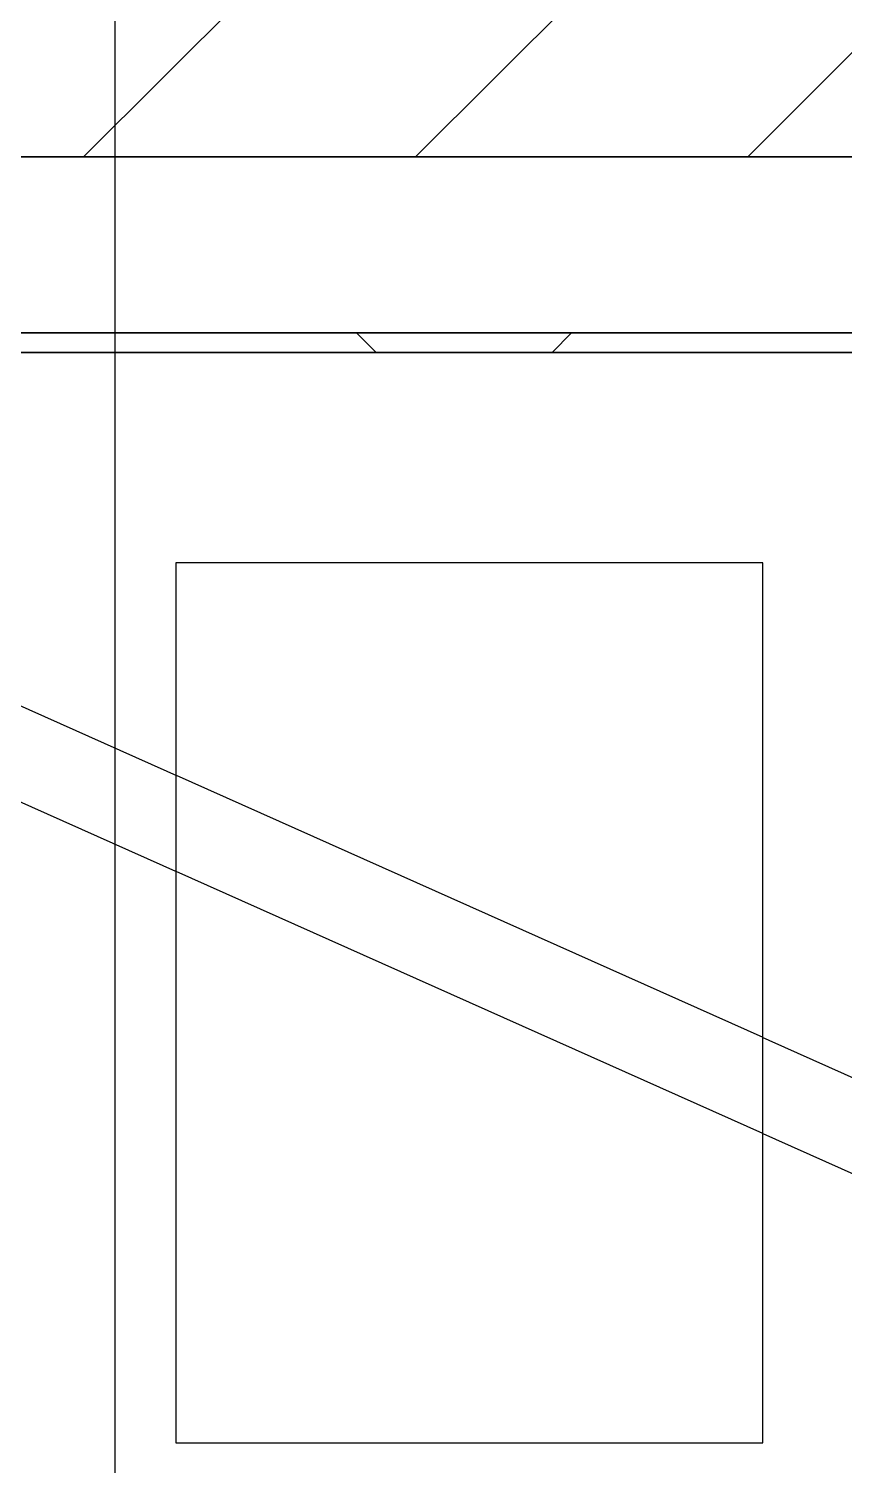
# Model space of a CAD drawing. Header units: millimetres. Extents: x -795739 to -715748, y -34378 to 22353.
# Drawn here: x -779807 to -779391, y 7325 to 8059 of the extents above; entities that cross this region are included whole.
import ezdxf
from ezdxf.xclip import XClip

# ---------------------------------------------------------------- set-up
doc = ezdxf.new("R2010")
doc.units = ezdxf.units.MM
doc.header["$XCLIPFRAME"] = 0
doc.layers.add('000 - WIPEOUT', color=250, linetype='Continuous')
doc.layers.add('A11_ALU.SOLID SHEET', color=2, linetype='Continuous')
for name, color, linetype, lineweight in [('A-ANNO-NOTE', 3, 'Continuous', 25), ('A-DOOR-E', 2, 'Continuous', 25), ('A-GLAZ-CURT', 2, 'Continuous', 9), ('A-WALL-FNSH', 2, 'Continuous', 35), ('A-WALL-PATT', 1, 'Continuous', 9)]:
    doc.layers.add(name, color=color, linetype=linetype, lineweight=lineweight)

# ---------------------------------------------------------------- blocks, each defined once
blk = doc.blocks.new('DPA_AC-SG-PI - A2_1200x2000 mm-12150596-4282-01 ENLARGED LOWER PLATFORM LEVEL - REFLECTED CEILING PLAN - SHEET 3')
at = {"layer": 'A-DOOR-E'}
for p, q in [((-600, 75), (600, 75)), ((575, 75), (-575, 75)), ((-556.64, 29.95), (494.88, -439.85)), ((476.52, -480.94), (-575, -11.13)), ((-456.03, -15), (575, -15)), ((600, -15), (-456.03, -15))]:
    blk.add_line(p, q, dxfattribs=at)
blk = doc.blocks.new('PPLS-PP19_Custom Tile Pattern - Custom Tile Pattern-V69-4282-01 ENLARGED LOWER PLATFORM LEVEL - REFLECTED CEILING PLAN - SHEET 3')
at = {"layer": 'A-GLAZ-CURT'}
for p, q in [((-300, 0), (300, 0)), ((300, 0), (-300, 0)), ((195.99, 0), (213.31, 0)), ((213.31, 0), (195.99, 0)), ((230.06, 0), (300, 0))]:
    blk.add_line(p, q, dxfattribs=at)
for points, knots in [([(-72.93, 0), (-75.51, 0), (-91.45, 0), (-130.49, 0), (-174.76, 0), (-198.26, 0)], [-19442.345229, -19442.345229, -19442.345229, -19442.345229, -18935.241197, -17136.203329, -15494.599736, -15494.599736, -15494.599736, -15494.599736]), ([(-150.34, 0), (-150.07, 0), (-147.75, 0), (-142.6, 0), (-127.26, 0), (-107.3, 0), (-90.42, 0), (-75.26, 0), (-68.41, 0), (-65.12, 0), (-63.63, 0)], [-4948.728362, -4948.728362, -4948.728362, -4948.728362, -4883.323924, -4440.880425, -4054.690705, -3793.097032, -3402.597032, -3144.956779, -3050.982048, -2969.237017, -2969.237017, -2969.237017, -2969.237017]), ([(-26.75, 0), (-27.82, 0), (-36.18, 0), (-53.55, 0), (-78.2, 0), (-110.94, 0), (-130.52, 0), (-147.74, 0), (-149.07, 0)], [-8718.362214, -8718.362214, -8718.362214, -8718.362214, -8532.293389, -8073.216054, -7508.296369, -7004.680444, -6449.282163, -6277.220794, -6277.220794, -6277.220794, -6277.220794]), ([(-86.16, 0), (-91.37, 0), (-104.13, 0), (-122.65, 0), (-139.03, 0), (-146.11, 0), (-146.95, 0)], [-1681.3698, -1681.3698, -1681.3698, -1681.3698, -1374.161226, -945.742622, -741.901385, -489.130243, -489.130243, -489.130243, -489.130243]), ([(-130.45, 0), (-130.23, 0), (-127.35, 0), (-117.33, 0), (-92.04, 0), (-74.73, 0), (-65.19, 0), (-62.4, 0)], [-7333.437022, -7333.437022, -7333.437022, -7333.437022, -7293.749979, -6839.55839, -6236.997189, -5713.340575, -5207.005895, -5207.005895, -5207.005895, -5207.005895]), ([(-130.37, 0), (-127.5, 0), (-120.14, 0), (-110.8, 0), (-99.5, 0), (-91.46, 0)], [-1316.689731, -1316.689731, -1316.689731, -1316.689731, -1002.059161, -460.363443, 0, 0, 0, 0]), ([(-126.5, 0), (-122.44, 0), (-108.71, 0), (-86.68, 0), (-69.11, 0), (-62.52, 0)], [-5231.017328, -5231.017328, -5231.017328, -5231.017328, -4994.692869, -4542.524482, -4008.285538, -4008.285538, -4008.285538, -4008.285538]), ([(-125.15, 0), (-124.93, 0), (-121.96, 0), (-113.01, 0), (-98.9, 0), (-85.29, 0), (-71.67, 0), (-65.93, 0), (-65.07, 0)], [-3362.7396, -3362.7396, -3362.7396, -3362.7396, -3342.215224, -3074.362186, -2902.289527, -2605.247022, -2322.099534, -2241.8264, -2241.8264, -2241.8264, -2241.8264]), ([(-36.33, 0), (-36.43, 0), (-37.27, 0), (-45.02, 0), (-46.13, 0), (-60.59, 0), (-81.23, 0), (-99.51, 0), (-114.02, 0), (-117.28, 0), (-118.78, 0)], [-1855.773136, -1855.773136, -1855.773136, -1855.773136, -1810.870157, -1672.078046, -1405.135169, -1060.00838, -740.068933, -229.489605, -116.330425, 0, 0, 0, 0]), ([(-62.5, 0), (-69.03, 0), (-85.87, 0), (-107.61, 0), (-116.56, 0), (-117.56, 0)], [-2787.066758, -2787.066758, -2787.066758, -2787.066758, -2193.204658, -1433.981041, -985.49888, -985.49888, -985.49888, -985.49888]), ([(-115.82, 0), (-114.96, 0), (-110.41, 0), (-96.78, 0), (-79.55, 0), (-68.28, 0), (-62.72, 0)], [-5724.064692, -5724.064692, -5724.064692, -5724.064692, -5430.283136, -5103.229623, -4799.173296, -4506.178587, -4506.178587, -4506.178587, -4506.178587]), ([(5.46, 0), (4.59, 0), (0.72, 0), (-12.23, 0), (-25.64, 0), (-40, 0), (-56.24, 0), (-75.59, 0), (-94, 0), (-112.01, 0), (-114.94, 0), (-115.63, 0)], [-2787.993039, -2787.993039, -2787.993039, -2787.993039, -2720.818881, -2518.50168, -2125.455881, -1792.521578, -1466.981642, -1208.454564, -789.402658, -501.969187, -243.577221, -243.577221, -243.577221, -243.577221]), ([(-91.46, 0), (-90.09, 0), (-84.7, 0), (-77.43, 0), (-72.73, 0), (-72.64, 0), (-72.64, 0)], [-19832.387487, -19832.387487, -19832.387487, -19832.387487, -19753.885894, -19541.04734, -19478.625389, -19471.062469, -19471.062469, -19471.062469, -19471.062469]), ([(-63.96, 0), (-64.13, 0), (-72.5, 0), (-80.63, 0), (-86.16, 0)], [-2171.769325, -2171.769325, -2171.769325, -2171.769325, -2007.031671, -1681.3698, -1681.3698, -1681.3698, -1681.3698]), ([(-29.03, 0), (-33.97, 0), (-43.74, 0), (-56.37, 0), (-71.66, 0), (-77.83, 0), (-82.66, 0), (-83.28, 0), (-83.28, 0)], [-2680.714891, -2680.714891, -2680.714891, -2680.714891, -2413.671296, -2161.752162, -2006.592567, -1646.621388, -1424.436217, -1393.971743, -1393.971743, -1393.971743, -1393.971743]), ([(-83.28, 0), (-83.28, 0), (-82.91, 0), (-76.14, 0), (-69.1, 0), (-64.06, 0), (-62.49, 0)], [-1393.4169, -1393.4169, -1393.4169, -1393.4169, -1353.722004, -1274.333717, -1073.56893, -978.533345, -978.533345, -978.533345, -978.533345]), ([(-66.39, 0), (-66.39, 0), (-65.07, 0), (-63.37, 0), (-62.51, 0)], [-2493.31794, -2493.31794, -2493.31794, -2493.31794, -2315.303971, -2167.224286, -2167.224286, -2167.224286, -2167.224286]), ([(31.18, 0), (25.97, 0), (11.99, 0), (-16.92, 0), (-47.42, 0), (-65.77, 0), (-66.37, 0), (-66.38, 0)], [-4496.803627, -4496.803627, -4496.803627, -4496.803627, -4222.080604, -3745.412743, -2981.410125, -2542.574734, -2498.224237, -2498.224237, -2498.224237, -2498.224237]), ([(-62.51, 0), (-54.21, 0), (-36.7, 0), (-12.85, 0), (0.39, 0), (4.31, 0)], [-4502.583029, -4502.583029, -4502.583029, -4502.583029, -4065.652676, -3589.737505, -3288.292483, -3288.292483, -3288.292483, -3288.292483]), ([(-62.48, 0), (-60.42, 0), (-51.88, 0), (-34.42, 0), (-29.82, 0), (-29.19, 0)], [-2165.127672, -2165.127672, -2165.127672, -2165.127672, -1809.437387, -963.711516, -666.19313, -666.19313, -666.19313, -666.19313]), ([(-62.34, 0), (-60.68, 0), (-57.25, 0), (-54.49, 0), (-45.2, 0), (-40.79, 0), (-40.46, 0), (-40.44, 0)], [-2945.123289, -2945.123289, -2945.123289, -2945.123289, -2851.217951, -2734.127174, -2474.780881, -2410.990208, -2350.645972, -2350.645972, -2350.645972, -2350.645972]), ([(-36.62, 0), (-36.62, 0), (-40.35, 0), (-44.32, 0), (-53.7, 0), (-61.78, 0), (-62.33, 0)], [-4069.478503, -4069.478503, -4069.478503, -4069.478503, -3858.647035, -3538.256648, -2842.901703, -2792.246826, -2792.246826, -2792.246826, -2792.246826]), ([(-61.82, 0), (-56.69, 0), (-46.86, 0), (-36.49, 0), (-33.57, 0), (-29.94, 0), (-28.57, 0)], [-965.057361, -965.057361, -965.057361, -965.057361, -651.549973, -296.515819, -83.513472, 0, 0, 0, 0]), ([(-61.69, 0), (-58.18, 0), (-54.2, 0), (-48.53, 0), (-30.79, 0), (-18.63, 0), (-1.28, 0), (4.49, 0)], [-3985.537012, -3985.537012, -3985.537012, -3985.537012, -3689.699207, -3546.54457, -3315.260113, -2864.387349, -2490.960632, -2490.960632, -2490.960632, -2490.960632]), ([(-61.59, 0), (-61.53, 0), (-60.85, 0), (-60.36, 0), (-59.97, 0)], [-5154.045866, -5154.045866, -5154.045866, -5154.045866, -5140.470607, -5006.787413, -5006.787413, -5006.787413, -5006.787413]), ([(-58.83, 0), (-58.37, 0), (-57.29, 0), (-54.23, 0), (-46.33, 0), (-42.62, 0), (-41.76, 0)], [-4859.52896, -4859.52896, -4859.52896, -4859.52896, -4680.891996, -4469.85053, -4321.566175, -4270.495146, -4270.495146, -4270.495146, -4270.495146]), ([(-51.83, 0), (-51.83, 0), (-51.78, 0), (-47.4, 0), (-46.01, 0), (-40.22, 0), (-36.78, 0)], [-632.814994, -632.814994, -632.814994, -632.814994, -627.965721, -508.377888, -260.442412, 0, 0, 0, 0]), ([(76.63, 0), (74.8, 0), (67.65, 0), (53.52, 0), (37, 0), (24.07, 0), (12.82, 0), (-2.9, 0), (-20.62, 0), (-32.81, 0), (-44.85, 0), (-51.43, 0), (-51.79, 0)], [-3095.572228, -3095.572228, -3095.572228, -3095.572228, -2950.589685, -2634.532728, -2313.748533, -2106.613311, -1925.670641, -1617.263037, -1290.787923, -1039.307308, -819.71621, -644.910881, -644.910881, -644.910881, -644.910881]), ([(-41.76, 0), (-39.9, 0), (-37.72, 0), (-36.92, 0), (-36.77, 0)], [-4270.495146, -4270.495146, -4270.495146, -4270.495146, -4161.040818, -4106.245333, -4106.245333, -4106.245333, -4106.245333]), ([(-36.78, 0), (-32.43, 0), (-19.22, 0), (8.83, 0), (42.71, 0), (65.46, 0), (73.07, 0)], [-6191.144455, -6191.144455, -6191.144455, -6191.144455, -5862.463379, -5340.621928, -4573.028122, -4127.429637, -4127.429637, -4127.429637, -4127.429637]), ([(-36.29, 0), (-36.29, 0), (-34.66, 0), (-28.88, 0), (-26.95, 0), (-26.54, 0)], [-9150.272121, -9150.272121, -9150.272121, -9150.272121, -9057.163041, -8919.836787, -8834.607043, -8834.607043, -8834.607043, -8834.607043]), ([(30.82, 0), (29.27, 0), (20.14, 0), (3.54, 0), (-16.58, 0), (-34.76, 0), (-36.04, 0)], [-10462.034656, -10462.034656, -10462.034656, -10462.034656, -10363.088938, -9884.23066, -9424.652049, -9182.880979, -9182.880979, -9182.880979, -9182.880979]), ([(-33.34, 0), (-33.34, 0), (-32.93, 0), (-31.16, 0), (-30.52, 0)], [-2415.024266, -2415.024266, -2415.024266, -2415.024266, -2357.633367, -2323.618664, -2323.618664, -2323.618664, -2323.618664]), ([(4.21, 0), (3.12, 0), (-4.61, 0), (-17.84, 0), (-30.57, 0), (-31.82, 0), (-32, 0)], [-3388.610552, -3388.610552, -3388.610552, -3388.610552, -3333.063701, -2994.501669, -2698.150104, -2614.070998, -2614.070998, -2614.070998, -2614.070998]), ([(-30.76, 0), (-30.73, 0), (-29.99, 0), (-23.47, 0), (-15.75, 0), (-15.19, 0)], [-54176.191683, -54176.191683, -54176.191683, -54176.191683, -54157.274271, -53749.15266, -53717.791567, -53717.791567, -53717.791567, -53717.791567]), ([(-30.52, 0), (-27.11, 0), (-17.83, 0), (5.99, 0), (22.06, 0), (37.44, 0), (45.92, 0), (57.76, 0), (64.47, 0), (71.52, 0), (73, 0), (73.34, 0)], [-2323.618664, -2323.618664, -2323.618664, -2323.618664, -2142.497158, -1716.209403, -1206.526904, -1089.329421, -901.315459, -753.071572, -495.328968, -421.953223, -397.010529, -397.010529, -397.010529, -397.010529]), ([(-13, 0), (-14.35, 0), (-17.68, 0), (-25.97, 0), (-29.52, 0), (-30.21, 0)], [-55207.591944, -55207.591944, -55207.591944, -55207.591944, -54789.006179, -54461.685999, -54290.791712, -54290.791712, -54290.791712, -54290.791712]), ([(4.3, 0), (3.36, 0), (-2.22, 0), (-13.89, 0), (-24.92, 0), (-29.03, 0)], [-3375.715047, -3375.715047, -3375.715047, -3375.715047, -3285.499107, -2903.012179, -2680.714891, -2680.714891, -2680.714891, -2680.714891]), ([(-28.98, 0), (-28.66, 0), (-27.39, 0), (-24.45, 0), (-22.56, 0)], [-166.548282, -166.548282, -166.548282, -166.548282, -102.06493, 0, 0, 0, 0]), ([(-28.57, 0), (-26.93, 0), (-20.29, 0), (-11.45, 0), (-1.37, 0), (4.06, 0), (4.44, 0)], [-5361.429781, -5361.429781, -5361.429781, -5361.429781, -5261.36855, -5050.479954, -4785.90057, -4765.715361, -4765.715361, -4765.715361, -4765.715361]), ([(-22.56, 0), (-20.27, 0), (-17.03, 0), (-11.36, 0), (-7.66, 0), (-6.6, 0), (-6.44, 0)], [-56468.192263, -56468.192263, -56468.192263, -56468.192263, -56344.022017, -56303.229861, -56166.290093, -56124.392176, -56124.392176, -56124.392176, -56124.392176]), ([(-15.19, 0), (-13.07, 0), (7.48, 0), (42.82, 0), (88.72, 0), (120.63, 0), (138.28, 0), (138.53, 0)], [-461.142613, -461.142613, -461.142613, -461.142613, -429.606584, -390.253598, -346.313304, -291.370682, -290.5735, -290.5735, -290.5735, -290.5735]), ([(-6.54, 0), (-6.73, 0), (-7.2, 0), (-7.6, 0), (-7.79, 0)], [-56009.792147, -56009.792147, -56009.792147, -56009.792147, -55949.290093, -55895.192118, -55895.192118, -55895.192118, -55895.192118]), ([(-2.63, 0), (-2.47, 0), (-1.22, 0), (4.92, 0), (15.97, 0), (22.54, 0), (24.49, 0)], [-226.825321, -226.825321, -226.825321, -226.825321, -220.269177, -206.416616, -198.214427, -187.717507, -187.717507, -187.717507, -187.717507]), ([(4.43, 0), (3, 0), (0.51, 0), (-1.67, 0), (-2.25, 0)], [-258.111572, -258.111572, -258.111572, -258.111572, -246.234814, -234.646884, -234.646884, -234.646884, -234.646884]), ([(103.09, 0), (101.08, 0), (86.31, 0), (63.34, 0), (35.84, 0), (16.05, 0), (8.52, 0), (5.31, 0)], [-375.435014, -375.435014, -375.435014, -375.435014, -369.147452, -330.153101, -307.516438, -285.83788, -260.487507, -260.487507, -260.487507, -260.487507]), ([(5.37, 0), (8.26, 0), (13.89, 0), (21.24, 0), (24.62, 0), (24.72, 0), (24.72, 0)], [-4749.384228, -4749.384228, -4749.384228, -4749.384228, -4596.498881, -4445.288762, -4384.376941, -4376.041937, -4376.041937, -4376.041937, -4376.041937]), ([(70.61, 0), (66.16, 0), (55.8, 0), (39.61, 0), (25.87, 0), (12.4, 0), (5.37, 0)], [-4647.237329, -4647.237329, -4647.237329, -4647.237329, -4326.416877, -4098.545751, -3766.694881, -3408.346663, -3408.346663, -3408.346663, -3408.346663]), ([(5.48, 0), (5.92, 0), (11.4, 0), (15.02, 0), (22.91, 0), (31, 0), (39.04, 0), (51.19, 0), (58.74, 0), (61.34, 0), (61.45, 0)], [-2468.977891, -2468.977891, -2468.977891, -2468.977891, -2439.246196, -2084.094819, -1956.422387, -1818.904206, -1645.594513, -1443.202566, -1228.752106, -1120.932285, -1120.932285, -1120.932285, -1120.932285]), ([(8.33, 0), (8.19, 0), (7.64, 0), (6.5, 0), (5.49, 0)], [-3574.286521, -3574.286521, -3574.286521, -3574.286521, -3526.962355, -3416.249135, -3416.249135, -3416.249135, -3416.249135]), ([(5.52, 0), (7.8, 0), (9.7, 0), (10.14, 0), (10.18, 0)], [-3256.019793, -3256.019793, -3256.019793, -3256.019793, -3066.359526, -3044.715262, -3044.715262, -3044.715262, -3044.715262]), ([(9.32, 0), (9.08, 0), (8.22, 0), (6.95, 0), (5.95, 0)], [-2922.926651, -2922.926651, -2922.926651, -2922.926651, -2882.788014, -2801.138041, -2801.138041, -2801.138041, -2801.138041]), ([(24.69, 0), (24.54, 0), (20.99, 0), (15.48, 0), (10.8, 0), (9.63, 0)], [-4368.572414, -4368.572414, -4368.572414, -4368.572414, -4306.476363, -4080.000647, -3772.857994, -3772.857994, -3772.857994, -3772.857994]), ([(18.16, 0), (19.15, 0), (24.25, 0), (25.66, 0), (26.12, 0)], [-5700.113719, -5700.113719, -5700.113719, -5700.113719, -5554.232259, -5302.431367, -5302.431367, -5302.431367, -5302.431367]), ([(114.39, 0), (114.2, 0), (112.08, 0), (105.42, 0), (92.38, 0), (85.59, 0), (74.4, 0), (62.26, 0), (51.85, 0), (43.81, 0), (29.53, 0), (20.67, 0), (18.85, 0), (18.16, 0)], [-8148.58938, -8148.58938, -8148.58938, -8148.58938, -8105.191388, -7723.759874, -7531.75727, -7135.649961, -6924.452779, -6738.82075, -6548.303034, -6314.283804, -6135.05769, -5972.647715, -5832.674503, -5832.674503, -5832.674503, -5832.674503]), ([(27.44, 0), (27.9, 0), (29.54, 0), (38.07, 0), (53.12, 0), (67.15, 0), (72.97, 0)], [-5037.309798, -5037.309798, -5037.309798, -5037.309798, -4887.603822, -4705.298446, -4353.683244, -3976.823525, -3976.823525, -3976.823525, -3976.823525]), ([(27.89, 0), (29.09, 0), (33.4, 0), (48.37, 0), (62.51, 0), (71.4, 0), (73.24, 0)], [-147.777612, -147.777612, -147.777612, -147.777612, -135.792042, -118.513713, -97.899267, -92.562346, -92.562346, -92.562346, -92.562346]), ([(53.18, 0), (53.06, 0), (52.22, 0), (44.99, 0), (36.46, 0), (30.82, 0)], [-622.740158, -622.740158, -622.740158, -622.740158, -566.066452, -360.610861, 0, 0, 0, 0]), ([(136.44, 0), (121.66, 0), (86.93, 0), (51.16, 0), (31.18, 0)], [-106.750556, -106.750556, -106.750556, -106.750556, -59.610984, 0, 0, 0, 0]), ([(168.37, 0), (167.68, 0), (162.47, 0), (147.02, 0), (109.77, 0), (76.86, 0), (57.82, 0), (46.51, 0), (41.18, 0), (36.02, 0), (35.54, 0), (35.54, 0)], [-543.375029, -543.375029, -543.375029, -543.375029, -530.793311, -458.593899, -401.860199, -357.622665, -341.267687, -334.000314, -326.15566, -319.318397, -317.489778, -317.489778, -317.489778, -317.489778]), ([(36.29, 0), (37.77, 0), (48.82, 0), (59.55, 0), (68.89, 0), (73.24, 0)], [-314.598523, -314.598523, -314.598523, -314.598523, -305.899624, -287.17622, -270.889914, -270.889914, -270.889914, -270.889914]), ([(61.47, 0), (61.47, 0), (61.21, 0), (54.61, 0), (53.71, 0), (53.56, 0)], [-1113.311073, -1113.311073, -1113.311073, -1113.311073, -1096.402191, -891.204116, -747.28819, -747.28819, -747.28819, -747.28819]), ([(73.35, 0), (72.89, 0), (72.01, 0), (71.05, 0), (70.61, 0)], [-72.38033, -72.38033, -72.38033, -72.38033, -31.537676, 0, 0, 0, 0]), ([(73.25, 0), (73.76, 0), (78.07, 0), (82.12, 0), (83.66, 0)], [-4123.872753, -4123.872753, -4123.872753, -4123.872753, -4094.177415, -3869.465285, -3869.465285, -3869.465285, -3869.465285]), ([(73.27, 0), (73.42, 0), (76.63, 0), (84.83, 0), (86.01, 0), (92.51, 0), (94.33, 0)], [-3970.275406, -3970.275406, -3970.275406, -3970.275406, -3960.84581, -3759.045785, -3336.541051, -2783.776468, -2783.776468, -2783.776468, -2783.776468]), ([(73.7, 0), (79.27, 0), (99.48, 0), (124.45, 0), (132.42, 0), (134.6, 0)], [-270.319199, -270.319199, -270.319199, -270.319199, -249.500363, -194.761443, -152.241002, -152.241002, -152.241002, -152.241002]), ([(73.74, 0), (74.41, 0), (75.43, 0), (76.03, 0), (76.21, 0)], [-387.269777, -387.269777, -387.269777, -387.269777, -334.951786, -290.452333, -290.452333, -290.452333, -290.452333]), ([(73.96, 0), (83.64, 0), (102.11, 0), (116.36, 0), (128.63, 0), (128.95, 0)], [-91.861759, -91.861759, -91.861759, -91.861759, -63.759246, -39.050993, -35.895543, -35.895543, -35.895543, -35.895543]), ([(94.4, 0), (94.4, 0), (94.64, 0), (99.11, 0), (108.97, 0), (120.79, 0), (132.62, 0), (139.83, 0), (141.12, 0)], [-2348.345796, -2348.345796, -2348.345796, -2348.345796, -2310.419338, -2233.599744, -2052.234781, -1843.028543, -1530.39897, -1461.091032, -1461.091032, -1461.091032, -1461.091032]), ([(129.02, 0), (129.02, 0), (124.41, 0), (122.35, 0), (114.96, 0), (108.04, 0), (103.09, 0)], [-35.386604, -35.386604, -35.386604, -35.386604, -31.430235, -22.807238, -15.488593, 0, 0, 0, 0]), ([(157.9, 0), (156.77, 0), (151.67, 0), (143.29, 0), (134.04, 0), (126.24, 0), (118.6, 0), (114.23, 0), (111.98, 0), (105.66, 0), (105.23, 0), (105.23, 0)], [-10292.955006, -10292.955006, -10292.955006, -10292.955006, -10098.273015, -9847.788484, -9677.714971, -9567.007022, -9453.21225, -9220.200448, -9012.77275, -8966.157302, -8929.495943, -8929.495943, -8929.495943, -8929.495943]), ([(105.26, 0), (105.52, 0), (111.01, 0), (112.65, 0), (113.59, 0)], [-8920.561005, -8920.561005, -8920.561005, -8920.561005, -8814.835624, -8577.462505, -8577.462505, -8577.462505, -8577.462505]), ([(128.58, 0), (128.8, 0), (130.16, 0), (139.26, 0), (152.67, 0), (161.24, 0), (162.19, 0), (162.75, 0)], [-633.326174, -633.326174, -633.326174, -633.326174, -627.736123, -618.981161, -602.094757, -592.980799, -581.414464, -581.414464, -581.414464, -581.414464]), ([(137.1, 0), (136, 0), (133.64, 0), (129.87, 0), (129.11, 0)], [-670.405967, -670.405967, -670.405967, -670.405967, -651.020627, -640.742133, -640.742133, -640.742133, -640.742133]), ([(141.29, 0), (148.07, 0), (164.59, 0), (185.23, 0), (193.62, 0), (194.69, 0), (194.79, 0)], [-1458.168626, -1458.168626, -1458.168626, -1458.168626, -1095.004608, -529.74427, -295.064701, -265.121568, -265.121568, -265.121568, -265.121568]), ([(193.8, 0), (193.33, 0), (190.11, 0), (183.13, 0), (171, 0), (161.95, 0), (161.28, 0), (158.35, 0), (157.85, 0), (157.77, 0)], [-11665.349007, -11665.349007, -11665.349007, -11665.349007, -11565.880756, -11105.624034, -10839.086983, -10768.332124, -10666.779182, -10580.760289, -10550.278881, -10550.278881, -10550.278881, -10550.278881]), ([(276.87, 0), (271.11, 0), (246.49, 0), (207.11, 0), (177.41, 0), (159.34, 0), (158.33, 0), (158.3, 0)], [-262.047384, -262.047384, -262.047384, -262.047384, -244.693688, -187.987675, -143.776725, -129.632772, -123.352749, -123.352749, -123.352749, -123.352749]), ([(159.07, 0), (159.13, 0), (160.84, 0), (165.21, 0), (174.15, 0), (185.98, 0), (208.82, 0), (219.42, 0), (230.06, 0)], [-115.643202, -115.643202, -115.643202, -115.643202, -114.681583, -87.660824, -65.295536, -41.623857, -24.459831, 0, 0, 0, 0]), ([(162.75, 0), (165.4, 0), (170.91, 0), (172.61, 0), (172.61, 0)], [-111.264224, -111.264224, -111.264224, -111.264224, -56.742688, -19.085662, -19.085662, -19.085662, -19.085662]), ([(247.1, 0), (246.76, 0), (245.04, 0), (238.34, 0), (226.56, 0), (221.1, 0), (200.27, 0), (182.99, 0), (174.27, 0), (169.67, 0), (168.99, 0)], [-9649.085549, -9649.085549, -9649.085549, -9649.085549, -9581.591397, -9406.094246, -9221.510254, -9016.44624, -8717.832359, -8253.978395, -8152.463617, -8069.855175, -8069.855175, -8069.855175, -8069.855175]), ([(215.22, 0), (214.62, 0), (210.55, 0), (203.98, 0), (187.54, 0), (175.3, 0), (169.49, 0)], [-203.825446, -203.825446, -203.825446, -203.825446, -198.527383, -184.406837, -162.427601, -142.916156, -142.916156, -142.916156, -142.916156]), ([(171.51, 0), (176.48, 0), (193.23, 0), (201.73, 0), (208.81, 0), (213.9, 0), (241.96, 0), (266.73, 0), (281.71, 0), (291.71, 0), (296.52, 0), (297.86, 0), (298.09, 0)], [-7971.819559, -7971.819559, -7971.819559, -7971.819559, -7784.112253, -7606.717214, -7289.299508, -7042.621073, -6582.165592, -6068.460911, -5766.029927, -5566.724884, -5280.360606, -5199.253518, -5199.253518, -5199.253518, -5199.253518]), ([(172.07, 0), (177.66, 0), (187.87, 0), (201.08, 0), (207.47, 0), (213.96, 0), (215.11, 0)], [-255.364076, -255.364076, -255.364076, -255.364076, -237.955587, -223.92608, -215.862851, -208.75215, -208.75215, -208.75215, -208.75215]), ([(300, 0), (288.22, 0), (262, 0), (230.43, 0), (219.94, 0), (219.02, 0)], [-12528.858583, -12528.858583, -12528.858583, -12528.858583, -11905.454923, -11162.864862, -10856.732305, -10856.732305, -10856.732305, -10856.732305]), ([(219.9, 0), (220.86, 0), (227.84, 0), (242.06, 0), (246.54, 0), (246.96, 0)], [-10670.940496, -10670.940496, -10670.940496, -10670.940496, -10511.382485, -9925.173265, -9834.877357, -9834.877357, -9834.877357, -9834.877357]), ([(284.76, 0), (284.76, 0), (285.09, 0), (287.47, 0), (293.59, 0), (297.76, 0), (300, 0)], [-4110.630118, -4110.630118, -4110.630118, -4110.630118, -4053.389046, -3959.664717, -3862.421465, -3746.95702, -3746.95702, -3746.95702, -3746.95702]), ([(297.38, 0), (295.84, 0), (291.62, 0), (285.38, 0), (284.87, 0)], [-4803.172655, -4803.172655, -4803.172655, -4803.172655, -4358.271401, -4143.037883, -4143.037883, -4143.037883, -4143.037883])]:
    blk.add_open_spline(points, degree=3, knots=knots, dxfattribs=at)
for points in [[(-39.84, 0), (-39.08, 0), (-38.11, 0), (-37.36, 0)], [(24.49, 0), (25.23, 0), (25.72, 0), (26.04, 0)], [(76.22, 0), (75.84, 0), (75.11, 0), (74.13, 0)], [(80.35, 0), (79.57, 0), (78.27, 0), (76.63, 0)], [(84.06, 0), (83.48, 0), (82.41, 0), (81.72, 0)], [(168.74, 0), (168.74, 0), (169.81, 0), (171.51, 0)], [(195.11, 0), (194.91, 0), (194.44, 0), (193.8, 0)], [(300, 0), (292.32, 0), (284.63, 0), (276.95, 0)]]:
    blk.add_open_spline(points, degree=3, dxfattribs=at)
blk = doc.blocks.new('PPLS-PP19_Custom Tile Pattern - Custom Tile Pattern-V70-4282-01 ENLARGED LOWER PLATFORM LEVEL - REFLECTED CEILING PLAN - SHEET 3')
at = {"layer": 'A-GLAZ-CURT'}
for p, q in [((-300, 0), (133.65, 0)), ((133.65, 0), (-300, 0)), ((-293.07, 0), (-275.75, 0)), ((-275.75, 0), (-293.07, 0))]:
    blk.add_line(p, q, dxfattribs=at)
at = {"layer": 'A-GLAZ-CURT', "flags": 128}
for points in [[(-300, 0), (-291.56, 0), (-283.3, 0), (-275.2, 0), (-267.26, 0), (-259.45, 0), (-251.77, 0), (-244.2, 0), (-236.74, 0), (-229.36, 0), (-222.06, 0), (-214.83, 0), (-207.71, 0), (-200.76, 0), (-194.02, 0), (-187.54, 0)], [(-267.51, 0), (-275.48, 0), (-283.55, 0), (-291.73, 0), (-300, 0)]]:
    blk.add_lwpolyline(points, dxfattribs=at)
at = {"layer": 'A-GLAZ-CURT'}
for points, knots in [([(-300, 0), (-284.65, 0), (-236.57, 0), (-174.61, 0), (-134.67, 0), (-120.44, 0), (-119.54, 0)], [-5323.127839, -5323.127839, -5323.127839, -5323.127839, -4502.809032, -2700.551212, -1002.059161, -887.187973, -887.187973, -887.187973, -887.187973]), ([(-187.37, 0), (-195.97, 0), (-225.11, 0), (-262.56, 0), (-294.48, 0), (-300, 0)], [-15752.177164, -15752.177164, -15752.177164, -15752.177164, -15131.813646, -13729.592194, -13439.944408, -13439.944408, -13439.944408, -13439.944408])]:
    blk.add_open_spline(points, degree=3, knots=knots, dxfattribs=at)
blk = doc.blocks.new('*U553')
at = {"layer": 'A-GLAZ-CURT', "rotation": 180}
for name, p in [('PPLS-PP19_Custom Tile Pattern - Custom Tile Pattern-V70-4282-01 ENLARGED LOWER PLATFORM LEVEL - REFLECTED CEILING PLAN - SHEET 3', (-1200, 4315)), ('PPLS-PP19_Custom Tile Pattern - Custom Tile Pattern-V69-4282-01 ENLARGED LOWER PLATFORM LEVEL - REFLECTED CEILING PLAN - SHEET 3', (-600, 4315))]:
    blk.add_blockref(name, p, dxfattribs=at)
blk = doc.blocks.new('*U942')
at = {"color": 3}
blk.add_wipeout([(-225, 350), (225, 350), (225, 50), (-225, 50)], dxfattribs=at).dxf.layer = '000 - WIPEOUT'
at = {"layer": 'A11_ALU.SOLID SHEET', "color": 0, "linetype": 'ByBlock'}
blk.add_lwpolyline([(-225, 50), (225, 50), (225, 350), (-225, 350)], close=True, dxfattribs=at)
blk = doc.blocks.new('*U1025')
blk.add_lwpolyline([(-38349, 4315), (-38349, 2757.5), (-41450, 2757.5), (-41450, 4315), (-49246.8, 4315), (-49246.8, 550), (-30509.06, 550), (-30509.06, 4315), (-38349, 4315)])
at = {"layer": 'A11_ALU.SOLID SHEET', "linetype": 'ByBlock', "rotation": 90}
blk.add_blockref('*U942', (-34700, 3982.5), dxfattribs=at)
blk = doc.blocks.new('DPA_AC-SG-PI - A2_1200x2000 mm-12150596-4180-01 LOWER PLATFORM LEVEL - REFLECTED CEILING PLAN')
at = {"layer": 'A-DOOR-E'}
for p, q in [((-600, 75), (600, 75)), ((575, 75), (-575, 75)), ((-556.64, 29.95), (494.88, -439.85)), ((476.52, -480.94), (-575, -11.13)), ((-456.03, -15), (575, -15)), ((600, -15), (-456.03, -15))]:
    blk.add_line(p, q, dxfattribs=at)
blk = doc.blocks.new('C-1-PP19-AR-4180-01-B_20250908-040939_EXDOWNLIGHT')
at = {"layer": 'A-DOOR-E'}
blk.add_blockref('DPA_AC-SG-PI - A2_1200x2000 mm-12150596-4180-01 LOWER PLATFORM LEVEL - REFLECTED CEILING PLAN', (-35100, 4340), dxfattribs=at)

msp = doc.modelspace()

# ---------------------------------------------------------------- hatches: boundary and pattern name
at = {"layer": 'A-WALL-PATT', "lineweight": 9}
h = msp.add_hatch(dxfattribs=at)
h.set_pattern_fill('FP_2', color=256, style=0, pattern_type=2)
h.set_pattern_definition([(45, (0, 0), (-84.852814, 84.852814), [])])
h.paths.add_polyline_path([(-767597.37, 7944.02), (-767597.37, 8144.02), (-783082.37, 8144.02), (-783082.37, 7944.02), (-780382.37, 7944.02), (-780382.37, 7994.02), (-779182.37, 7994.02), (-779182.37, 7944.02), (-767847.32, 7944.02)])

# ---------------------------------------------------------------- block references
ref = msp.add_blockref('*U1025', (-744682.37, 3579.02))
XClip(ref).set_block_clipping_path([(-45801.3280238605, -9620.0077451947), (23704.0078937773, 10334.9999958097)])

# ---------------------------------------------------------------- next in the draw order: hatches: boundary and pattern name
h = msp.add_hatch(dxfattribs=at)
h.set_pattern_fill('FP_3', color=256, style=0, pattern_type=2)
h.set_pattern_definition([(45, (0, 0), (-212.13203, 212.13203), []), (135, (0, 0), (-212.13203, -212.13203), [])])
h.paths.add_polyline_path([(-774897.32, 7894.02), (-774897.32, 7944.02), (-779182.37, 7944.02), (-779182.37, 7904.02), (-780238.41, 7904.02), (-780216.03, 7894.02), (-775279.41, 7894.02)])
h.paths.add_polyline_path([(-780357.37, 7894.02), (-780326.34, 7894.02), (-780348.72, 7904.02), (-780382.37, 7904.02), (-780382.37, 7944.02), (-783032.37, 7944.02), (-783032.37, 7894.02), (-780382.37, 7894.02)])

# ---------------------------------------------------------------- next in the draw order: linework, layer by layer
at = {"layer": 'A-ANNO-NOTE'}
msp.add_line((-779763.3, 6590.01), (-779763.3, 14208.15), dxfattribs=at)
at = {"layer": 'A-WALL-FNSH', "color": 250}
msp.add_line((-779182.37, 7894.02), (-780216.03, 7894.02), dxfattribs=at)

# ---------------------------------------------------------------- next in the draw order: block references
ref = msp.add_blockref('C-1-PP19-AR-4180-01-B_20250908-040939_EXDOWNLIGHT', (-744682.37, 3579.02))
XClip(ref).set_block_clipping_path([(-45801.3280238605, -9620.0077451947), (23704.0078937773, 10334.9999958097)])
msp.add_blockref('*U553', (-778882.37, 3579.02))
at = {"layer": 'A-DOOR-E'}
msp.add_blockref('DPA_AC-SG-PI - A2_1200x2000 mm-12150596-4282-01 ENLARGED LOWER PLATFORM LEVEL - REFLECTED CEILING PLAN - SHEET 3', (-779782.37, 7919.02), dxfattribs=at)

doc.saveas('drawing.dxf')
